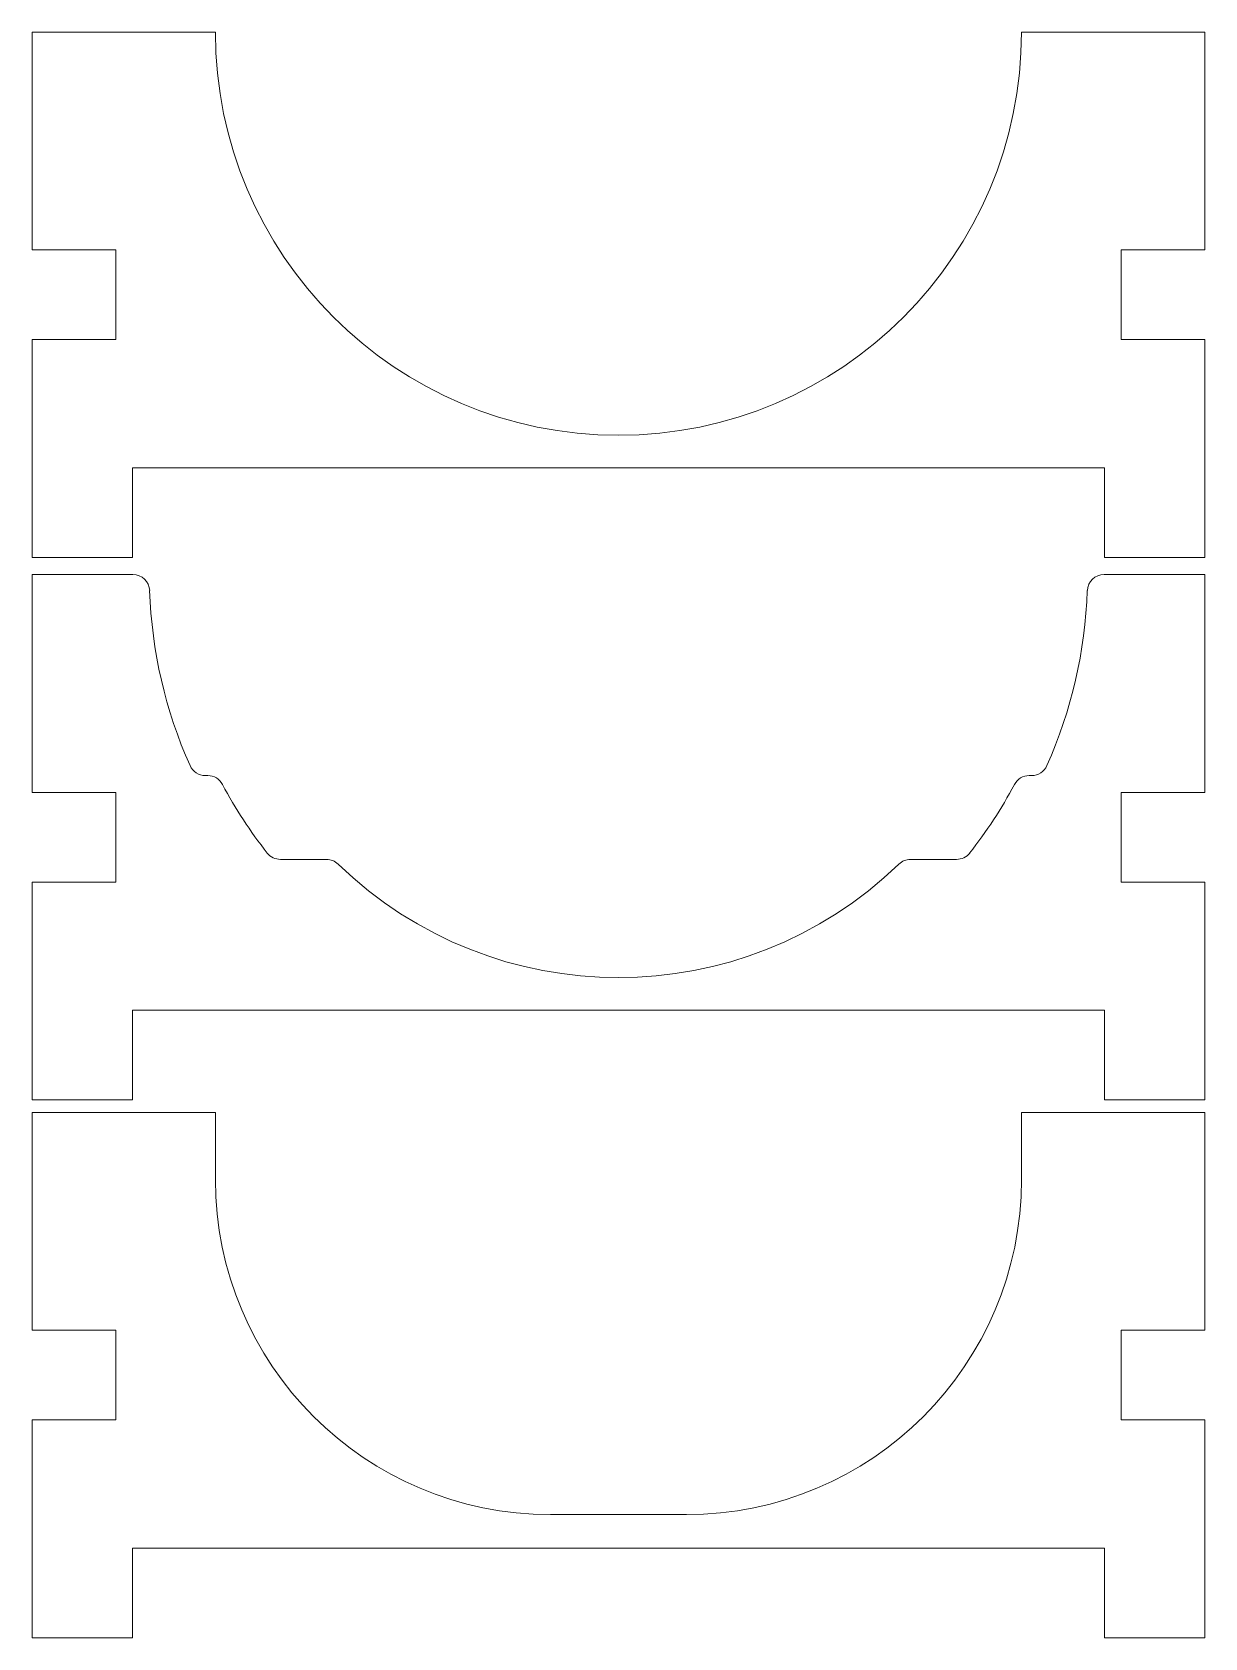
# Model space of a CAD drawing. Header units: millimetres. Extents: x 103 to 243, y 157 to 349.
import ezdxf

# ---------------------------------------------------------------- set-up
doc = ezdxf.new("R2010")
doc.units = ezdxf.units.MM

msp = doc.modelspace()

# ---------------------------------------------------------------- linework, layer by layer
at = {"color": 7, "linetype": 'Continuous', "lineweight": 15}
for p, q in [((102.79, 348.89), (102.79, 322.89)), ((124.68, 348.89), (102.79, 348.89)), ((242.79, 348.89), (220.9, 348.89)), ((242.79, 322.89), (242.79, 348.89)), ((102.79, 322.89), (112.79, 322.89)), ((112.79, 322.89), (112.79, 312.19)), ((232.79, 322.89), (242.79, 322.89)), ((232.79, 312.19), (232.79, 322.89)), ((102.79, 312.19), (102.79, 286.19)), ((112.79, 312.19), (102.79, 312.19)), ((242.79, 312.19), (232.79, 312.19)), ((242.79, 286.19), (242.79, 312.19)), ((114.79, 296.89), (230.79, 296.89)), ((114.79, 286.19), (114.79, 296.89)), ((230.79, 296.89), (230.79, 286.19)), ((102.79, 286.19), (114.79, 286.19)), ((230.79, 286.19), (242.79, 286.19)), ((102.79, 284.17), (102.79, 258.17)), ((114.83, 284.17), (102.79, 284.17)), ((242.79, 284.17), (230.76, 284.17)), ((242.79, 258.17), (242.79, 284.17)), ((123.48, 260.17), (123.76, 260.17)), ((221.83, 260.17), (222.11, 260.17)), ((102.79, 258.17), (112.79, 258.17)), ((112.79, 258.17), (112.79, 247.47)), ((232.79, 258.17), (242.79, 258.17)), ((232.79, 247.47), (232.79, 258.17)), ((132.44, 250.17), (137.94, 250.17)), ((207.65, 250.17), (213.15, 250.17)), ((102.79, 247.47), (102.79, 221.47)), ((112.79, 247.47), (102.79, 247.47)), ((242.79, 247.47), (232.79, 247.47)), ((242.79, 221.47), (242.79, 247.47)), ((114.79, 232.17), (230.79, 232.17)), ((114.79, 221.47), (114.79, 232.17)), ((230.79, 232.17), (230.79, 221.47)), ((102.79, 221.47), (114.79, 221.47)), ((230.79, 221.47), (242.79, 221.47)), ((102.79, 219.98), (102.79, 193.98)), ((124.68, 219.98), (102.79, 219.98)), ((124.68, 211.98), (124.68, 219.98)), ((220.9, 219.98), (220.9, 211.98)), ((242.79, 219.98), (220.9, 219.98)), ((242.79, 193.98), (242.79, 219.98)), ((102.79, 193.98), (112.79, 193.98)), ((112.79, 193.98), (112.79, 183.28)), ((232.79, 193.98), (242.79, 193.98)), ((232.79, 183.28), (232.79, 193.98)), ((102.79, 183.28), (102.79, 157.28)), ((112.79, 183.28), (102.79, 183.28)), ((242.79, 183.28), (232.79, 183.28)), ((242.79, 157.28), (242.79, 183.28)), ((180.9, 171.98), (164.68, 171.98)), ((114.79, 167.98), (230.79, 167.98)), ((114.79, 157.28), (114.79, 167.98)), ((230.79, 167.98), (230.79, 157.28)), ((102.79, 157.28), (114.79, 157.28)), ((230.79, 157.28), (242.79, 157.28))]:
    msp.add_line(p, q, dxfattribs=at)
for centre, radius, start, end in [((172.79, 348.89), 48.11, 180, 0), ((114.83, 282.17), 2, 1.9761, 90), ((230.76, 282.17), 2, 90, 178.0239), ((172.79, 284.17), 56, 181.9761, 204.0421), ((172.79, 284.17), 56, 335.9579, 358.0239), ((123.48, 262.17), 2, 204.0421, 270), ((222.11, 262.17), 2, 270, 335.9579), ((123.76, 258.17), 2, 27.9349, 90), ((172.79, 284.17), 53.5, 207.9349, 218.4155), ((172.79, 284.17), 53.5, 321.5845, 332.0651), ((221.83, 258.17), 2, 90, 152.0651), ((132.44, 252.17), 2, 218.4155, 270), ((137.94, 248.17), 2, 45.9241, 90), ((172.79, 284.17), 48.11, 225.9241, 314.0759), ((207.65, 248.17), 2, 90, 134.0759), ((213.15, 252.17), 2, 270, 321.5845), ((164.68, 211.98), 40, 180, 270), ((180.9, 211.98), 40, 270, 0)]:
    msp.add_arc(centre, radius, start, end, dxfattribs=at)

doc.saveas('drawing.dxf')
